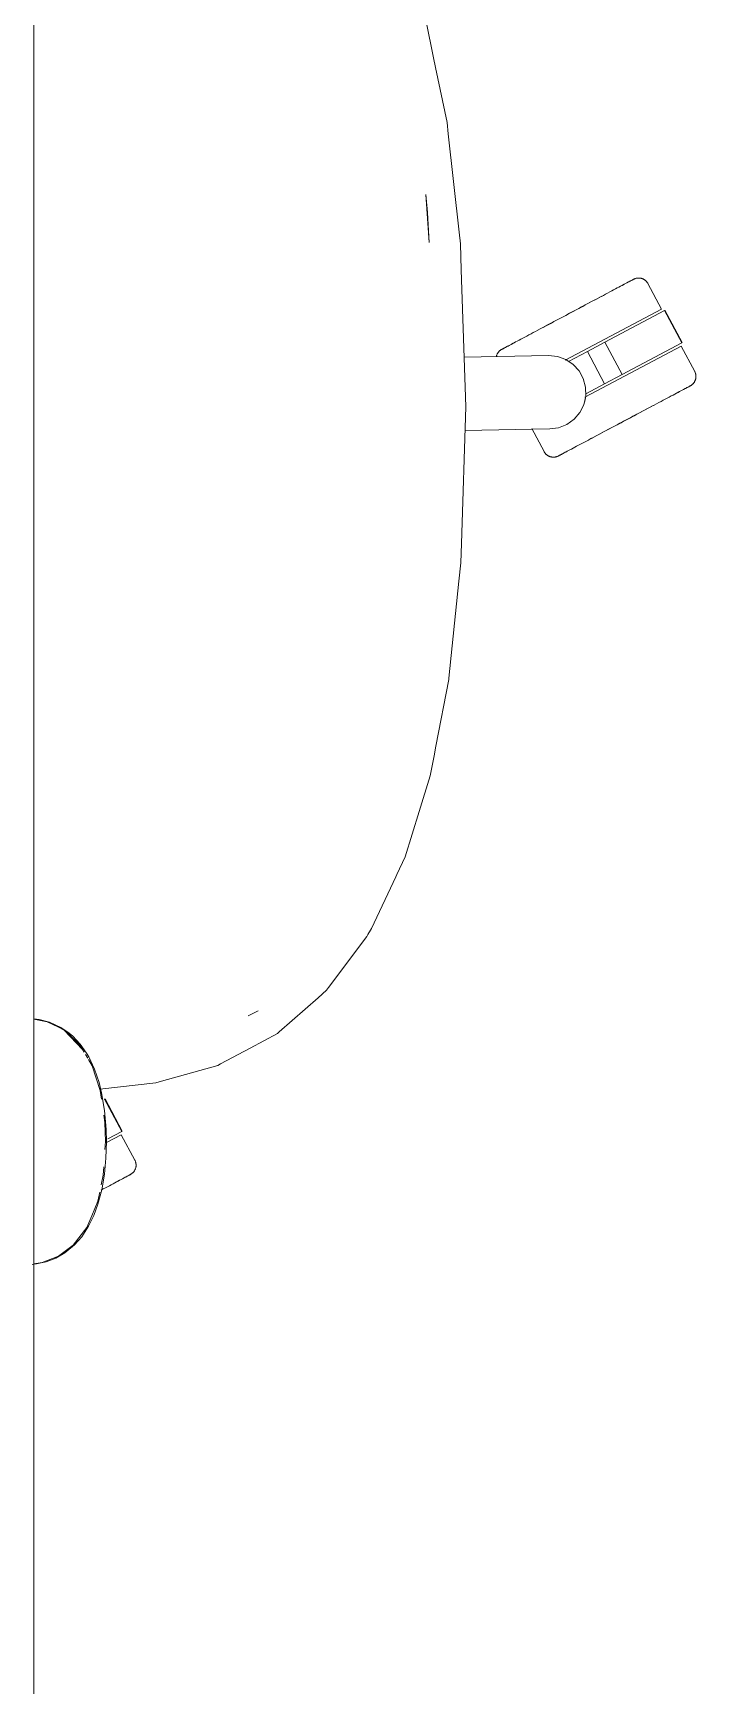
# Model space of a CAD drawing. Header units: millimetres. Extents: x 155927 to 317870, y -36033 to 97293.
# Drawn here: x 217894 to 218147, y 9940 to 10570 of the extents above; entities that cross this region are included whole.
import ezdxf

# ---------------------------------------------------------------- set-up
doc = ezdxf.new("R2010")
doc.units = ezdxf.units.MM
doc.header["$MEASUREMENT"] = 0
doc.layers.add('G-IMPT', color=8, linetype='CONTINUOUS', lineweight=9)
doc.layers.add('I-FURN', color=8, linetype='CONTINUOUS', lineweight=9)

msp = doc.modelspace()

# ---------------------------------------------------------------- linework, layer by layer
at = {"layer": 'G-IMPT'}
for p, q in [((218047.1, 10560.12), (218044.23, 10573.94)), ((218047.87, 10556.44), (218047.1, 10560.12)), ((218047.87, 10556.44), (218052.21, 10535.49)), ((218052.21, 10535.49), (218052.7, 10531.08)), ((218056.83, 10493.63), (218052.7, 10531.08)), ((218044.18, 10508.07), (218044.79, 10501.13)), ((218045.43, 10489.79), (218044.18, 10508.07)), ((218045.43, 10489.79), (218044.79, 10501.13)), ((218056.83, 10493.63), (218057.31, 10489.26)), ((218057.64, 10479.32), (218057.31, 10489.26)), ((218057.64, 10479.32), (218059.34, 10427.14)), ((218059.34, 10427.14), (218057.72, 10374.97)), ((218057.72, 10374.97), (218057.5, 10367.71)), ((218056.77, 10360.65), (218057.5, 10367.71)), ((218052.95, 10323.65), (218056.77, 10360.65)), ((218052.95, 10323.65), (218052.86, 10323.19)), ((218047.99, 10297.81), (218052.86, 10323.19)), ((218045.83, 10286.55), (218047.29, 10294.15)), ((218047.99, 10297.81), (218047.29, 10294.15)), ((218041.63, 10272.94), (218045.83, 10286.55)), ((218036.31, 10255.67), (218041.63, 10272.94)), ((218036.31, 10255.67), (218033.12, 10248.9)), ((218032.69, 10247.98), (218033.12, 10248.9)), ((218023.42, 10228.34), (218032.69, 10247.98)), ((218021.6, 10225.29), (218007.03, 10205.79)), ((218021.6, 10225.29), (218022.06, 10226.06)), ((218022.06, 10226.06), (218023, 10227.63)), ((218023.42, 10228.34), (218023, 10227.63)), ((218003.05, 10201.95), (218006.31, 10204.82)), ((218007.03, 10205.79), (218006.31, 10204.82)), ((218003.05, 10201.95), (217988.26, 10188.93)), ((217894.8, 10193.91), (217896.73, 10193.67)), ((217899.85, 10192.8), (217894.8, 10193.74)), ((217896.73, 10193.67), (217900.69, 10192.6)), ((217904.11, 10190.7), (217899.85, 10192.8)), ((217905.01, 10190.62), (217900.69, 10192.6)), ((217980.29, 10196.96), (217976.4, 10195)), ((217978, 10195.78), (217976.4, 10195)), ((217980.29, 10196.96), (217978, 10195.78)), ((217904.11, 10190.7), (217906.34, 10189.59)), ((217905.01, 10190.62), (217908.23, 10188.41)), ((217906.34, 10189.59), (217908.75, 10187.36)), ((217913.25, 10182.2), (217906.34, 10189.59)), ((217912.05, 10184.29), (217906.34, 10189.59)), ((217909.56, 10187.28), (217908.23, 10188.41)), ((217911.83, 10183.82), (217908.75, 10187.36)), ((217909.56, 10187.28), (217912.42, 10184.23)), ((217977.16, 10182.76), (217987.59, 10188.35)), ((217988.26, 10188.93), (217987.59, 10188.35)), ((217913.25, 10182.2), (217911.97, 10183.67)), ((217913.94, 10181.13), (217912.05, 10184.29)), ((217912.42, 10184.23), (217914.87, 10180.78)), ((217915.27, 10178.91), (217914.41, 10180.35)), ((217915.67, 10179.4), (217914.87, 10180.78)), ((217917.88, 10174.77), (217915.67, 10179.4)), ((217965.92, 10176.75), (217977.16, 10182.76)), ((217917.01, 10175.99), (217915.55, 10178.44)), ((217920.04, 10166.59), (217917.01, 10175.99)), ((217919.62, 10169.68), (217917.88, 10174.77)), ((217943.46, 10170.15), (217964.81, 10176.16)), ((217964.81, 10176.16), (217965.92, 10176.75)), ((217919.62, 10169.68), (217920.59, 10165.75)), ((217919.92, 10167.1), (217941.2, 10169.51)), ((217920.51, 10163.3), (217920.04, 10166.59)), ((217943.46, 10170.15), (217941.2, 10169.51)), ((217920.59, 10165.75), (217921.71, 10158.99)), ((217921.77, 10154.33), (217921.38, 10157.12)), ((217922.29, 10151.68), (217921.71, 10158.99)), ((217921.77, 10154.33), (217922, 10147.17)), ((217922.29, 10151.68), (217922.38, 10147.17)), ((217921.81, 10144.06), (217922, 10147.17)), ((217922.38, 10147.17), (217922.2, 10140.83)), ((217921.63, 10134.68), (217920.63, 10128.75)), ((217921.22, 10134.34), (217921.41, 10137.55)), ((217921.63, 10134.68), (217922.2, 10140.83)), ((217919.2, 10123.27), (217920.63, 10128.75)), ((217920.45, 10130.59), (217921.22, 10134.34)), ((217919.18, 10124.38), (217916.85, 10118.76)), ((217919.2, 10123.27), (217917.62, 10118.93)), ((217919.18, 10124.38), (217919.89, 10127.85)), ((217915.01, 10114.36), (217916.85, 10118.76)), ((217915.63, 10114.86), (217917.62, 10118.93)), ((217909.79, 10107.58), (217915.01, 10114.36)), ((217912.98, 10110.81), (217910.31, 10107.77)), ((217915.63, 10114.86), (217912.98, 10110.81)), ((217897.97, 10101), (217904.17, 10103.41)), ((217903.14, 10102.74), (217906.57, 10104.7)), ((217904.17, 10103.41), (217909.79, 10107.58)), ((217906.57, 10104.7), (217910.31, 10107.77)), ((217894.11, 10100.28), (217895.75, 10100.53)), ((217897.97, 10101), (217894.8, 10100.52)), ((217898.15, 10100.98), (217895.75, 10100.53)), ((217898.15, 10100.98), (217899.49, 10101.35)), ((217903.14, 10102.74), (217899.49, 10101.35))]:
    msp.add_line(p, q, dxfattribs=at)
at = {"layer": 'I-FURN'}
for p, q in [((217894.8, 10982.71), (217894.8, 9382.71)), ((217894.8, 9382.71), (217894.8, 10982.71)), ((218121.73, 10474.87), (218121.36, 10474.68)), ((218121.53, 10474.77), (218121.89, 10474.96)), ((218122.07, 10475.05), (218121.73, 10474.87)), ((218121.89, 10474.96), (218122.21, 10475.13)), ((218122.36, 10475.21), (218122.07, 10475.05)), ((218122.21, 10475.13), (218122.49, 10475.28)), ((218122.62, 10475.35), (218122.36, 10475.21)), ((218122.49, 10475.28), (218122.73, 10475.4)), ((218122.84, 10475.46), (218122.62, 10475.35)), ((218122.73, 10475.4), (218122.93, 10475.51)), ((218123.02, 10475.56), (218122.84, 10475.46)), ((218122.93, 10475.51), (218123.09, 10475.6)), ((218123.16, 10475.63), (218123.02, 10475.56)), ((218123.09, 10475.6), (218123.21, 10475.66)), ((218123.26, 10475.69), (218123.16, 10475.63)), ((218123.21, 10475.66), (218123.29, 10475.7)), ((218123.32, 10475.72), (218123.26, 10475.69)), ((218123.29, 10475.7), (218123.34, 10475.73)), ((218123.34, 10475.73), (218123.32, 10475.72)), ((218123.34, 10475.73), (218123.49, 10475.8)), ((218123.34, 10475.73), (218123.34, 10475.73)), ((218123.49, 10475.8), (218123.63, 10475.87)), ((218123.63, 10475.87), (218123.78, 10475.93)), ((218123.78, 10475.93), (218123.93, 10475.99)), ((218123.93, 10475.99), (218124.09, 10476.04)), ((218124.09, 10476.04), (218124.24, 10476.08)), ((218124.24, 10476.08), (218124.4, 10476.11)), ((218124.4, 10476.11), (218124.56, 10476.14)), ((218124.56, 10476.14), (218124.72, 10476.17)), ((218124.72, 10476.17), (218124.88, 10476.19)), ((218124.88, 10476.19), (218125.04, 10476.2)), ((218125.04, 10476.2), (218125.2, 10476.2)), ((218125.2, 10476.2), (218125.36, 10476.2)), ((218125.36, 10476.2), (218125.52, 10476.19)), ((218125.52, 10476.19), (218125.68, 10476.18)), ((218125.68, 10476.18), (218125.84, 10476.16)), ((218125.84, 10476.16), (218126, 10476.13)), ((218126, 10476.13), (218126.16, 10476.09)), ((218126.16, 10476.09), (218126.31, 10476.05)), ((218126.31, 10476.05), (218126.47, 10476.01)), ((218126.47, 10476.01), (218126.62, 10475.96)), ((218126.62, 10475.96), (218126.77, 10475.9)), ((218126.77, 10475.9), (218126.92, 10475.83)), ((218126.92, 10475.83), (218127.06, 10475.76)), ((218127.06, 10475.76), (218127.21, 10475.69)), ((218127.21, 10475.69), (218127.34, 10475.6)), ((218127.34, 10475.6), (218127.48, 10475.52)), ((218127.48, 10475.52), (218127.61, 10475.43)), ((218127.61, 10475.43), (218127.74, 10475.33)), ((218127.74, 10475.33), (218127.86, 10475.22)), ((218127.86, 10475.22), (218127.98, 10475.12)), ((218127.98, 10475.12), (218128.1, 10475)), ((218128.1, 10475), (218128.21, 10474.89)), ((218128.21, 10474.89), (218128.32, 10474.77)), ((218110.05, 10468.66), (218109.16, 10468.19)), ((218109.57, 10468.41), (218110.46, 10468.88)), ((218110.93, 10469.13), (218110.05, 10468.66)), ((218110.46, 10468.88), (218111.33, 10469.34)), ((218111.79, 10469.59), (218110.93, 10469.13)), ((218111.33, 10469.34), (218112.17, 10469.79)), ((218112.62, 10470.03), (218111.79, 10469.59)), ((218113.43, 10470.46), (218112.62, 10470.03)), ((218114.22, 10470.88), (218113.43, 10470.46)), ((218114.98, 10471.29), (218114.22, 10470.88)), ((218115.72, 10471.68), (218114.98, 10471.29)), ((218116.42, 10472.05), (218115.72, 10471.68)), ((218117.1, 10472.41), (218116.42, 10472.05)), ((218117.75, 10472.76), (218117.1, 10472.41)), ((218118.37, 10473.09), (218117.75, 10472.76)), ((218118.95, 10473.4), (218118.37, 10473.09)), ((218118.64, 10473.23), (218119.21, 10473.53)), ((218119.5, 10473.69), (218118.95, 10473.4)), ((218119.21, 10473.53), (218119.74, 10473.82)), ((218120.02, 10473.96), (218119.5, 10473.69)), ((218119.74, 10473.82), (218120.25, 10474.08)), ((218120.5, 10474.22), (218120.02, 10473.96)), ((218120.25, 10474.08), (218120.71, 10474.33)), ((218120.95, 10474.46), (218120.5, 10474.22)), ((218120.71, 10474.33), (218121.14, 10474.56)), ((218121.36, 10474.68), (218120.95, 10474.46)), ((218121.14, 10474.56), (218121.53, 10474.77)), ((218128.32, 10474.77), (218128.42, 10474.64)), ((218128.42, 10474.64), (218128.52, 10474.51)), ((218128.52, 10474.51), (218128.61, 10474.38)), ((218128.61, 10474.38), (218128.69, 10474.24)), ((218128.69, 10474.24), (218128.77, 10474.1)), ((218128.77, 10474.1), (218128.79, 10474.06)), ((218133.94, 10464.38), (218128.79, 10474.06)), ((218096.93, 10461.69), (218097.93, 10462.22)), ((218133.94, 10464.38), (218097.19, 10444.84)), ((218098.48, 10462.51), (218097.47, 10461.97)), ((218097.93, 10462.22), (218098.94, 10462.75)), ((218099.48, 10463.04), (218098.48, 10462.51)), ((218098.94, 10462.75), (218099.94, 10463.29)), ((218100.48, 10463.58), (218099.48, 10463.04)), ((218099.94, 10463.29), (218100.94, 10463.82)), ((218101.48, 10464.11), (218100.48, 10463.58)), ((218100.94, 10463.82), (218101.94, 10464.35)), ((218102.48, 10464.64), (218101.48, 10464.11)), ((218101.94, 10464.35), (218102.93, 10464.88)), ((218103.46, 10465.16), (218102.48, 10464.64)), ((218102.93, 10464.88), (218103.92, 10465.4)), ((218104.44, 10465.68), (218103.46, 10465.16)), ((218103.92, 10465.4), (218104.89, 10465.92)), ((218105.41, 10466.2), (218104.44, 10465.68)), ((218104.89, 10465.92), (218105.85, 10466.43)), ((218106.37, 10466.71), (218105.41, 10466.2)), ((218105.85, 10466.43), (218106.81, 10466.94)), ((218107.31, 10467.21), (218106.37, 10466.71)), ((218106.81, 10466.94), (218107.74, 10467.44)), ((218108.24, 10467.7), (218107.31, 10467.21)), ((218107.74, 10467.44), (218108.67, 10467.93)), ((218109.16, 10468.19), (218108.24, 10467.7)), ((218108.67, 10467.93), (218109.57, 10468.41)), ((218112.36, 10451.77), (218135.07, 10463.84)), ((218135.07, 10463.84), (218141.64, 10451.48)), ((218141.81, 10451.57), (218135.24, 10463.93)), ((218086.84, 10456.32), (218085.95, 10455.85)), ((218087.74, 10456.8), (218086.84, 10456.32)), ((218087.25, 10456.54), (218088.17, 10457.03)), ((218088.67, 10457.29), (218087.74, 10456.8)), ((218088.17, 10457.03), (218089.1, 10457.52)), ((218089.6, 10457.79), (218088.67, 10457.29)), ((218089.1, 10457.52), (218090.04, 10458.02)), ((218090.56, 10458.3), (218089.6, 10457.79)), ((218090.04, 10458.02), (218091, 10458.53)), ((218091.52, 10458.81), (218090.56, 10458.3)), ((218091, 10458.53), (218091.97, 10459.05)), ((218092.49, 10459.33), (218091.52, 10458.81)), ((218091.97, 10459.05), (218092.94, 10459.57)), ((218093.48, 10459.85), (218092.49, 10459.33)), ((218092.94, 10459.57), (218093.93, 10460.09)), ((218094.47, 10460.38), (218093.48, 10459.85)), ((218093.93, 10460.09), (218094.93, 10460.62)), ((218095.46, 10460.91), (218094.47, 10460.38)), ((218094.93, 10460.62), (218095.93, 10461.15)), ((218096.47, 10461.44), (218095.46, 10460.91)), ((218095.93, 10461.15), (218096.93, 10461.69)), ((218097.47, 10461.97), (218096.47, 10461.44)), ((218074.2, 10449.6), (218073.92, 10449.45)), ((218074.05, 10449.52), (218074.34, 10449.68)), ((218074.52, 10449.77), (218074.2, 10449.6)), ((218074.34, 10449.68), (218074.68, 10449.86)), ((218074.88, 10449.96), (218074.52, 10449.77)), ((218074.68, 10449.86), (218075.05, 10450.05)), ((218075.27, 10450.17), (218074.88, 10449.96)), ((218075.05, 10450.05), (218075.46, 10450.27)), ((218075.7, 10450.4), (218075.27, 10450.17)), ((218075.46, 10450.27), (218075.91, 10450.51)), ((218076.16, 10450.65), (218075.7, 10450.4)), ((218075.91, 10450.51), (218076.39, 10450.77)), ((218076.66, 10450.91), (218076.16, 10450.65)), ((218076.39, 10450.77), (218076.91, 10451.04)), ((218077.2, 10451.2), (218076.66, 10450.91)), ((218076.91, 10451.04), (218077.46, 10451.33)), ((218077.77, 10451.5), (218077.2, 10451.2)), ((218077.46, 10451.33), (218078.04, 10451.64)), ((218078.37, 10451.82), (218077.77, 10451.5)), ((218079, 10452.16), (218078.37, 10451.82)), ((218079.67, 10452.51), (218079, 10452.16)), ((218080.36, 10452.88), (218079.67, 10452.51)), ((218081.08, 10453.26), (218080.36, 10452.88)), ((218081.83, 10453.66), (218081.08, 10453.26)), ((218082.61, 10454.07), (218081.83, 10453.66)), ((218083.41, 10454.5), (218082.61, 10454.07)), ((218084.24, 10454.94), (218083.41, 10454.5)), ((218085.08, 10455.39), (218084.24, 10454.94)), ((218085.95, 10455.85), (218085.08, 10455.39)), ((218141.45, 10450.25), (218104.74, 10430.73)), ((218105.72, 10448.24), (218112.36, 10451.77)), ((218112.36, 10451.77), (218118.93, 10439.41)), ((218141.64, 10451.48), (218118.93, 10439.41)), ((218146.6, 10440.57), (218141.45, 10450.25)), ((218058.72, 10446.09), (218090.91, 10446.66)), ((218071.04, 10446.36), (218071.08, 10446.52)), ((218071.08, 10446.52), (218071.12, 10446.67)), ((218071.12, 10446.67), (218071.18, 10446.83)), ((218071.18, 10446.83), (218071.23, 10446.98)), ((218071.23, 10446.98), (218071.3, 10447.13)), ((218071.3, 10447.13), (218071.37, 10447.27)), ((218071.37, 10447.27), (218071.44, 10447.41)), ((218071.44, 10447.41), (218071.53, 10447.55)), ((218071.53, 10447.55), (218071.61, 10447.69)), ((218071.61, 10447.69), (218071.71, 10447.82)), ((218071.71, 10447.82), (218071.8, 10447.95)), ((218071.8, 10447.95), (218071.91, 10448.07)), ((218071.91, 10448.07), (218072.01, 10448.19)), ((218072.01, 10448.19), (218072.13, 10448.31)), ((218072.13, 10448.31), (218072.24, 10448.42)), ((218072.24, 10448.42), (218072.36, 10448.52)), ((218072.36, 10448.52), (218072.49, 10448.63)), ((218072.49, 10448.63), (218072.62, 10448.72)), ((218072.62, 10448.72), (218072.75, 10448.81)), ((218072.75, 10448.81), (218072.89, 10448.9)), ((218072.89, 10448.9), (218073.03, 10448.98)), ((218073.03, 10448.98), (218073.07, 10449)), ((218073.11, 10449.02), (218073.07, 10449)), ((218073.07, 10449), (218073.09, 10449.01)), ((218073.07, 10449), (218073.07, 10449)), ((218073.09, 10449.01), (218073.15, 10449.04)), ((218073.2, 10449.07), (218073.11, 10449.02)), ((218073.15, 10449.04), (218073.25, 10449.1)), ((218073.32, 10449.13), (218073.2, 10449.07)), ((218073.25, 10449.1), (218073.39, 10449.17)), ((218073.48, 10449.22), (218073.32, 10449.13)), ((218073.39, 10449.17), (218073.57, 10449.27)), ((218073.68, 10449.33), (218073.48, 10449.22)), ((218073.57, 10449.27), (218073.79, 10449.38)), ((218073.92, 10449.45), (218073.68, 10449.33)), ((218073.79, 10449.38), (218074.05, 10449.52)), ((218090.91, 10446.66), (218094.27, 10446.31)), ((218094.27, 10446.31), (218097.44, 10445.17)), ((218097.44, 10445.17), (218100.25, 10443.3)), ((218098.57, 10444.44), (218105.72, 10448.24)), ((218100.25, 10443.3), (218102.53, 10440.81)), ((218105.72, 10448.24), (218112.29, 10435.88)), ((218102.53, 10440.81), (218104.15, 10437.85)), ((218104.15, 10437.85), (218105.02, 10434.59)), ((218118.93, 10439.41), (218112.29, 10435.88)), ((218146.6, 10440.57), (218146.68, 10440.42)), ((218146.71, 10436.99), (218146.64, 10436.84)), ((218146.68, 10440.42), (218146.74, 10440.27)), ((218146.77, 10437.14), (218146.71, 10436.99)), ((218146.74, 10440.27), (218146.8, 10440.13)), ((218146.83, 10437.29), (218146.77, 10437.14)), ((218146.8, 10440.13), (218146.86, 10439.97)), ((218146.88, 10437.44), (218146.83, 10437.29)), ((218146.86, 10439.97), (218146.91, 10439.82)), ((218146.93, 10437.59), (218146.88, 10437.44)), ((218146.91, 10439.82), (218146.95, 10439.67)), ((218146.97, 10437.75), (218146.93, 10437.59)), ((218146.95, 10439.67), (218146.99, 10439.51)), ((218147, 10437.91), (218146.97, 10437.75)), ((218146.99, 10439.51), (218147.02, 10439.35)), ((218147.03, 10438.07), (218147, 10437.91)), ((218147.02, 10439.35), (218147.04, 10439.19)), ((218147.05, 10438.23), (218147.03, 10438.07)), ((218147.04, 10439.19), (218147.06, 10439.03)), ((218147.07, 10438.39), (218147.05, 10438.23)), ((218147.06, 10439.03), (218147.07, 10438.87)), ((218147.07, 10438.87), (218147.08, 10438.71)), ((218147.08, 10438.71), (218147.07, 10438.55)), ((218147.07, 10438.55), (218147.07, 10438.39)), ((218105.07, 10431.22), (218104.32, 10427.93)), ((218105.02, 10434.59), (218105.07, 10431.22)), ((218112.29, 10435.88), (218105.14, 10432.08)), ((218136.17, 10430.45), (218136.92, 10430.85)), ((218136.92, 10430.85), (218137.64, 10431.24)), ((218137.64, 10431.24), (218138.34, 10431.6)), ((218138.34, 10431.6), (218139, 10431.96)), ((218139, 10431.96), (218139.63, 10432.29)), ((218139.63, 10432.29), (218140.24, 10432.61)), ((218140.55, 10432.78), (218139.96, 10432.47)), ((218140.24, 10432.61), (218140.8, 10432.92)), ((218141.1, 10433.07), (218140.55, 10432.78)), ((218140.8, 10432.92), (218141.34, 10433.2)), ((218141.61, 10433.35), (218141.1, 10433.07)), ((218141.34, 10433.2), (218141.84, 10433.47)), ((218142.1, 10433.6), (218141.61, 10433.35)), ((218141.84, 10433.47), (218142.31, 10433.72)), ((218142.54, 10433.84), (218142.1, 10433.6)), ((218142.31, 10433.72), (218142.74, 10433.94)), ((218142.95, 10434.06), (218142.54, 10433.84)), ((218142.74, 10433.94), (218143.13, 10434.15)), ((218143.33, 10434.26), (218142.95, 10434.06)), ((218143.13, 10434.15), (218143.48, 10434.34)), ((218143.66, 10434.44), (218143.33, 10434.26)), ((218143.48, 10434.34), (218143.8, 10434.51)), ((218143.96, 10434.59), (218143.66, 10434.44)), ((218143.8, 10434.51), (218144.08, 10434.66)), ((218144.22, 10434.73), (218143.96, 10434.59)), ((218144.08, 10434.66), (218144.32, 10434.79)), ((218144.44, 10434.85), (218144.22, 10434.73)), ((218144.32, 10434.79), (218144.52, 10434.89)), ((218144.62, 10434.94), (218144.44, 10434.85)), ((218144.52, 10434.89), (218144.69, 10434.98)), ((218144.76, 10435.02), (218144.62, 10434.94)), ((218144.69, 10434.98), (218144.81, 10435.05)), ((218144.86, 10435.07), (218144.76, 10435.02)), ((218144.81, 10435.05), (218144.89, 10435.09)), ((218144.92, 10435.1), (218144.86, 10435.07)), ((218144.89, 10435.09), (218144.93, 10435.11)), ((218144.94, 10435.11), (218144.92, 10435.1)), ((218144.93, 10435.11), (218144.94, 10435.11)), ((218144.98, 10435.14), (218144.94, 10435.11)), ((218145.12, 10435.22), (218144.98, 10435.14)), ((218145.25, 10435.3), (218145.12, 10435.22)), ((218145.39, 10435.39), (218145.25, 10435.3)), ((218145.51, 10435.49), (218145.39, 10435.39)), ((218145.64, 10435.59), (218145.51, 10435.49)), ((218145.76, 10435.7), (218145.64, 10435.59)), ((218145.88, 10435.81), (218145.76, 10435.7)), ((218145.99, 10435.92), (218145.88, 10435.81)), ((218146.1, 10436.04), (218145.99, 10435.92)), ((218146.2, 10436.17), (218146.1, 10436.04)), ((218146.3, 10436.29), (218146.2, 10436.17)), ((218146.39, 10436.43), (218146.3, 10436.29)), ((218146.48, 10436.56), (218146.39, 10436.43)), ((218146.56, 10436.7), (218146.48, 10436.56)), ((218146.64, 10436.84), (218146.56, 10436.7)), ((218102.81, 10424.92), (218100.62, 10422.35)), ((218104.32, 10427.93), (218102.81, 10424.92)), ((218125.06, 10424.55), (218124.07, 10424.02)), ((218124.53, 10424.26), (218125.51, 10424.79)), ((218126.04, 10425.07), (218125.06, 10424.55)), ((218125.51, 10424.79), (218126.49, 10425.3)), ((218127.01, 10425.58), (218126.04, 10425.07)), ((218126.49, 10425.3), (218127.45, 10425.82)), ((218127.96, 10426.09), (218127.01, 10425.58)), ((218127.45, 10425.82), (218128.4, 10426.32)), ((218128.91, 10426.59), (218127.96, 10426.09)), ((218128.4, 10426.32), (218129.34, 10426.82)), ((218129.84, 10427.09), (218128.91, 10426.59)), ((218129.34, 10426.82), (218130.26, 10427.31)), ((218130.75, 10427.57), (218129.84, 10427.09)), ((218130.26, 10427.31), (218131.17, 10427.79)), ((218131.17, 10427.79), (218132.05, 10428.26)), ((218132.05, 10428.26), (218132.92, 10428.73)), ((218132.92, 10428.73), (218133.77, 10429.18)), ((218133.77, 10429.18), (218134.59, 10429.61)), ((218134.59, 10429.61), (218135.39, 10430.04)), ((218135.39, 10430.04), (218136.17, 10430.45)), ((218091.4, 10418.67), (218059.06, 10418.11)), ((218084.51, 10418.89), (218089.21, 10410.05)), ((218094.74, 10419.14), (218091.4, 10418.67)), ((218097.87, 10420.39), (218094.74, 10419.14)), ((218100.62, 10422.35), (218097.87, 10420.39)), ((218113.11, 10418.19), (218112.15, 10417.68)), ((218112.59, 10417.92), (218113.56, 10418.43)), ((218114.09, 10418.71), (218113.11, 10418.19)), ((218113.56, 10418.43), (218114.54, 10418.95)), ((218115.07, 10419.24), (218114.09, 10418.71)), ((218114.54, 10418.95), (218115.53, 10419.48)), ((218116.06, 10419.76), (218115.07, 10419.24)), ((218115.53, 10419.48), (218116.52, 10420.01)), ((218117.06, 10420.29), (218116.06, 10419.76)), ((218116.52, 10420.01), (218117.52, 10420.54)), ((218118.06, 10420.82), (218117.06, 10420.29)), ((218117.52, 10420.54), (218118.52, 10421.07)), ((218119.07, 10421.36), (218118.06, 10420.82)), ((218118.52, 10421.07), (218119.53, 10421.6)), ((218120.07, 10421.89), (218119.07, 10421.36)), ((218119.53, 10421.6), (218120.53, 10422.14)), ((218121.08, 10422.43), (218120.07, 10421.89)), ((218120.53, 10422.14), (218121.54, 10422.67)), ((218122.08, 10422.96), (218121.08, 10422.43)), ((218121.54, 10422.67), (218122.54, 10423.21)), ((218123.08, 10423.49), (218122.08, 10422.96)), ((218122.54, 10423.21), (218123.54, 10423.74)), ((218124.07, 10424.02), (218123.08, 10423.49)), ((218123.54, 10423.74), (218124.53, 10424.26)), ((218100.9, 10411.7), (218101.58, 10412.06)), ((218101.58, 10412.06), (218102.29, 10412.44)), ((218102.29, 10412.44), (218103.02, 10412.83)), ((218103.02, 10412.83), (218103.78, 10413.23)), ((218103.78, 10413.23), (218104.57, 10413.65)), ((218104.57, 10413.65), (218105.38, 10414.08)), ((218105.38, 10414.08), (218106.22, 10414.53)), ((218106.68, 10414.77), (218105.83, 10414.32)), ((218106.22, 10414.53), (218107.08, 10414.98)), ((218107.55, 10415.23), (218106.68, 10414.77)), ((218107.08, 10414.98), (218107.95, 10415.45)), ((218108.43, 10415.71), (218107.55, 10415.23)), ((218107.95, 10415.45), (218108.85, 10415.93)), ((218109.34, 10416.19), (218108.43, 10415.71)), ((218108.85, 10415.93), (218109.76, 10416.41)), ((218110.26, 10416.68), (218109.34, 10416.19)), ((218109.76, 10416.41), (218110.69, 10416.91)), ((218111.2, 10417.18), (218110.26, 10416.68)), ((218110.69, 10416.91), (218111.64, 10417.41)), ((218112.15, 10417.68), (218111.2, 10417.18)), ((218111.64, 10417.41), (218112.59, 10417.92)), ((218089.23, 10410.01), (218089.21, 10410.05)), ((218089.31, 10409.87), (218089.23, 10410.01)), ((218089.4, 10409.73), (218089.31, 10409.87)), ((218089.49, 10409.6), (218089.4, 10409.73)), ((218089.59, 10409.47), (218089.49, 10409.6)), ((218089.69, 10409.35), (218089.59, 10409.47)), ((218089.79, 10409.23), (218089.69, 10409.35)), ((218089.9, 10409.11), (218089.79, 10409.23)), ((218090.02, 10409), (218089.9, 10409.11)), ((218090.14, 10408.89), (218090.02, 10409)), ((218090.26, 10408.79), (218090.14, 10408.89)), ((218090.39, 10408.69), (218090.26, 10408.79)), ((218090.52, 10408.6), (218090.39, 10408.69)), ((218090.66, 10408.51), (218090.52, 10408.6)), ((218090.8, 10408.43), (218090.66, 10408.51)), ((218090.94, 10408.35), (218090.8, 10408.43)), ((218091.09, 10408.28), (218090.94, 10408.35)), ((218091.23, 10408.22), (218091.09, 10408.28)), ((218091.38, 10408.16), (218091.23, 10408.22)), ((218091.54, 10408.11), (218091.38, 10408.16)), ((218091.69, 10408.06), (218091.54, 10408.11)), ((218091.85, 10408.02), (218091.69, 10408.06)), ((218092, 10407.99), (218091.85, 10408.02)), ((218092.16, 10407.96), (218092, 10407.99)), ((218092.32, 10407.94), (218092.16, 10407.96)), ((218092.48, 10407.92), (218092.32, 10407.94)), ((218092.64, 10407.91), (218092.48, 10407.92)), ((218092.81, 10407.91), (218092.64, 10407.91)), ((218092.97, 10407.92), (218092.81, 10407.91)), ((218093.13, 10407.93), (218092.97, 10407.92)), ((218093.29, 10407.94), (218093.13, 10407.93)), ((218093.45, 10407.97), (218093.29, 10407.94)), ((218093.61, 10408), (218093.45, 10407.97)), ((218093.76, 10408.04), (218093.61, 10408)), ((218093.92, 10408.08), (218093.76, 10408.04)), ((218094.07, 10408.13), (218093.92, 10408.08)), ((218094.22, 10408.18), (218094.07, 10408.13)), ((218094.37, 10408.24), (218094.22, 10408.18)), ((218094.52, 10408.31), (218094.37, 10408.24)), ((218094.66, 10408.38), (218094.52, 10408.31)), ((218094.67, 10408.39), (218094.66, 10408.38)), ((218094.66, 10408.38), (218094.68, 10408.39)), ((218094.71, 10408.41), (218094.67, 10408.39)), ((218094.68, 10408.39), (218094.74, 10408.43)), ((218094.79, 10408.45), (218094.71, 10408.41)), ((218094.74, 10408.43), (218094.84, 10408.48)), ((218094.91, 10408.52), (218094.79, 10408.45)), ((218094.84, 10408.48), (218094.98, 10408.55)), ((218095.08, 10408.6), (218094.91, 10408.52)), ((218094.98, 10408.55), (218095.16, 10408.65)), ((218095.28, 10408.71), (218095.08, 10408.6)), ((218095.16, 10408.65), (218095.38, 10408.77)), ((218095.52, 10408.84), (218095.28, 10408.71)), ((218095.38, 10408.77), (218095.64, 10408.9)), ((218095.8, 10408.99), (218095.52, 10408.84)), ((218095.64, 10408.9), (218095.94, 10409.06)), ((218096.12, 10409.16), (218095.8, 10408.99)), ((218095.94, 10409.06), (218096.27, 10409.24)), ((218096.47, 10409.34), (218096.12, 10409.16)), ((218096.27, 10409.24), (218096.65, 10409.44)), ((218096.86, 10409.55), (218096.47, 10409.34)), ((218096.65, 10409.44), (218097.06, 10409.66)), ((218097.29, 10409.78), (218096.86, 10409.55)), ((218097.06, 10409.66), (218097.5, 10409.89)), ((218097.76, 10410.03), (218097.29, 10409.78)), ((218097.5, 10409.89), (218097.99, 10410.15)), ((218098.26, 10410.3), (218097.76, 10410.03)), ((218097.99, 10410.15), (218098.5, 10410.42)), ((218098.8, 10410.58), (218098.26, 10410.3)), ((218098.5, 10410.42), (218099.05, 10410.72)), ((218099.36, 10410.88), (218098.8, 10410.58)), ((218099.05, 10410.72), (218099.64, 10411.03)), ((218099.64, 10411.03), (218100.25, 10411.36)), ((218100.25, 10411.36), (218100.9, 10411.7)), ((217921.61, 10163.25), (217921.71, 10163.3)), ((217921.71, 10163.3), (217928.28, 10150.94)), ((217928.45, 10151.03), (217921.88, 10163.39)), ((217928.09, 10149.71), (217922.47, 10146.71)), ((217928.28, 10150.94), (217922.99, 10148.12)), ((217933.24, 10140.02), (217928.09, 10149.71)), ((217931.76, 10134.67), (217931.62, 10134.59)), ((217931.89, 10134.76), (217931.76, 10134.67)), ((217932.03, 10134.85), (217931.89, 10134.76)), ((217932.16, 10134.94), (217932.03, 10134.85)), ((217932.28, 10135.04), (217932.16, 10134.94)), ((217932.4, 10135.15), (217932.28, 10135.04)), ((217932.52, 10135.26), (217932.4, 10135.15)), ((217932.63, 10135.38), (217932.52, 10135.26)), ((217932.74, 10135.5), (217932.63, 10135.38)), ((217932.84, 10135.62), (217932.74, 10135.5)), ((217932.94, 10135.75), (217932.84, 10135.62)), ((217933.03, 10135.88), (217932.94, 10135.75)), ((217933.12, 10136.02), (217933.03, 10135.88)), ((217933.2, 10136.16), (217933.12, 10136.02)), ((217933.28, 10136.3), (217933.2, 10136.16)), ((217933.24, 10140.02), (217933.32, 10139.88)), ((217933.35, 10136.44), (217933.28, 10136.3)), ((217933.32, 10139.88), (217933.38, 10139.73)), ((217933.41, 10136.59), (217933.35, 10136.44)), ((217933.38, 10139.73), (217933.45, 10139.58)), ((217933.47, 10136.74), (217933.41, 10136.59)), ((217933.45, 10139.58), (217933.5, 10139.43)), ((217933.52, 10136.89), (217933.47, 10136.74)), ((217933.5, 10139.43), (217933.55, 10139.28)), ((217933.57, 10137.05), (217933.52, 10136.89)), ((217933.55, 10139.28), (217933.59, 10139.12)), ((217933.61, 10137.2), (217933.57, 10137.05)), ((217933.59, 10139.12), (217933.63, 10138.96)), ((217933.64, 10137.36), (217933.61, 10137.2)), ((217933.63, 10138.96), (217933.66, 10138.8)), ((217933.67, 10137.52), (217933.64, 10137.36)), ((217933.66, 10138.8), (217933.68, 10138.64)), ((217933.69, 10137.68), (217933.67, 10137.52)), ((217933.68, 10138.64), (217933.7, 10138.48)), ((217933.71, 10137.84), (217933.69, 10137.68)), ((217933.7, 10138.48), (217933.71, 10138.32)), ((217933.71, 10138.32), (217933.72, 10138.16)), ((217933.72, 10138.16), (217933.71, 10138)), ((217933.71, 10138), (217933.71, 10137.84)), ((217920.41, 10128.63), (217921.23, 10129.07)), ((217921.23, 10129.07), (217922.04, 10129.5)), ((217922.04, 10129.5), (217922.81, 10129.91)), ((217922.81, 10129.91), (217923.56, 10130.31)), ((217923.56, 10130.31), (217924.28, 10130.69)), ((217924.28, 10130.69), (217924.98, 10131.06)), ((217924.98, 10131.06), (217925.64, 10131.41)), ((217925.64, 10131.41), (217926.27, 10131.75)), ((217926.27, 10131.75), (217926.88, 10132.07)), ((217927.19, 10132.23), (217926.6, 10131.92)), ((217926.88, 10132.07), (217927.45, 10132.37)), ((217927.74, 10132.53), (217927.19, 10132.23)), ((217927.45, 10132.37), (217927.98, 10132.66)), ((217928.26, 10132.8), (217927.74, 10132.53)), ((217927.98, 10132.66), (217928.48, 10132.92)), ((217928.74, 10133.06), (217928.26, 10132.8)), ((217928.48, 10132.92), (217928.95, 10133.17)), ((217929.18, 10133.3), (217928.74, 10133.06)), ((217928.95, 10133.17), (217929.38, 10133.4)), ((217929.59, 10133.51), (217929.18, 10133.3)), ((217929.38, 10133.4), (217929.77, 10133.61)), ((217929.97, 10133.71), (217929.59, 10133.51)), ((217929.77, 10133.61), (217930.13, 10133.8)), ((217930.3, 10133.89), (217929.97, 10133.71)), ((217930.13, 10133.8), (217930.44, 10133.97)), ((217930.6, 10134.05), (217930.3, 10133.89)), ((217930.44, 10133.97), (217930.72, 10134.11)), ((217930.86, 10134.19), (217930.6, 10134.05)), ((217930.72, 10134.11), (217930.96, 10134.24)), ((217931.08, 10134.3), (217930.86, 10134.19)), ((217930.96, 10134.24), (217931.17, 10134.35)), ((217931.26, 10134.4), (217931.08, 10134.3)), ((217931.17, 10134.35), (217931.33, 10134.44)), ((217931.4, 10134.47), (217931.26, 10134.4)), ((217931.33, 10134.44), (217931.45, 10134.5)), ((217931.5, 10134.53), (217931.4, 10134.47)), ((217931.45, 10134.5), (217931.53, 10134.54)), ((217931.56, 10134.56), (217931.5, 10134.53)), ((217931.53, 10134.54), (217931.57, 10134.57)), ((217931.58, 10134.57), (217931.56, 10134.56)), ((217931.57, 10134.57), (217931.58, 10134.57)), ((217931.62, 10134.59), (217931.58, 10134.57))]:
    msp.add_line(p, q, dxfattribs=at)
msp.add_arc((218091.34, 10432.67), 13.81, 342.66397, 347.65266, dxfattribs=at)
msp.add_open_spline([(218104.95, 10430.31), (218104.88, 10429.87), (218104.78, 10429.45), (218104.66, 10429.03)], degree=3, dxfattribs=at)

doc.saveas('drawing.dxf')
